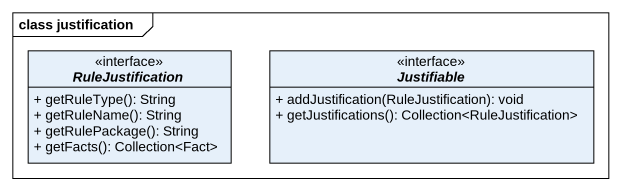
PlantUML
@startuml
mainframe class justification
hide circle
hide empty members
skinparam classAttributeIconSize 0
interface RuleJustification <<interface>> {
  + getRuleType(): String
  + getRuleName(): String
  + getRulePackage(): String
  + getFacts(): Collection<Fact>
}
interface Justifiable <<interface>> {
  + addJustification(RuleJustification): void
  + getJustifications(): Collection<RuleJustification>
}
@enduml
